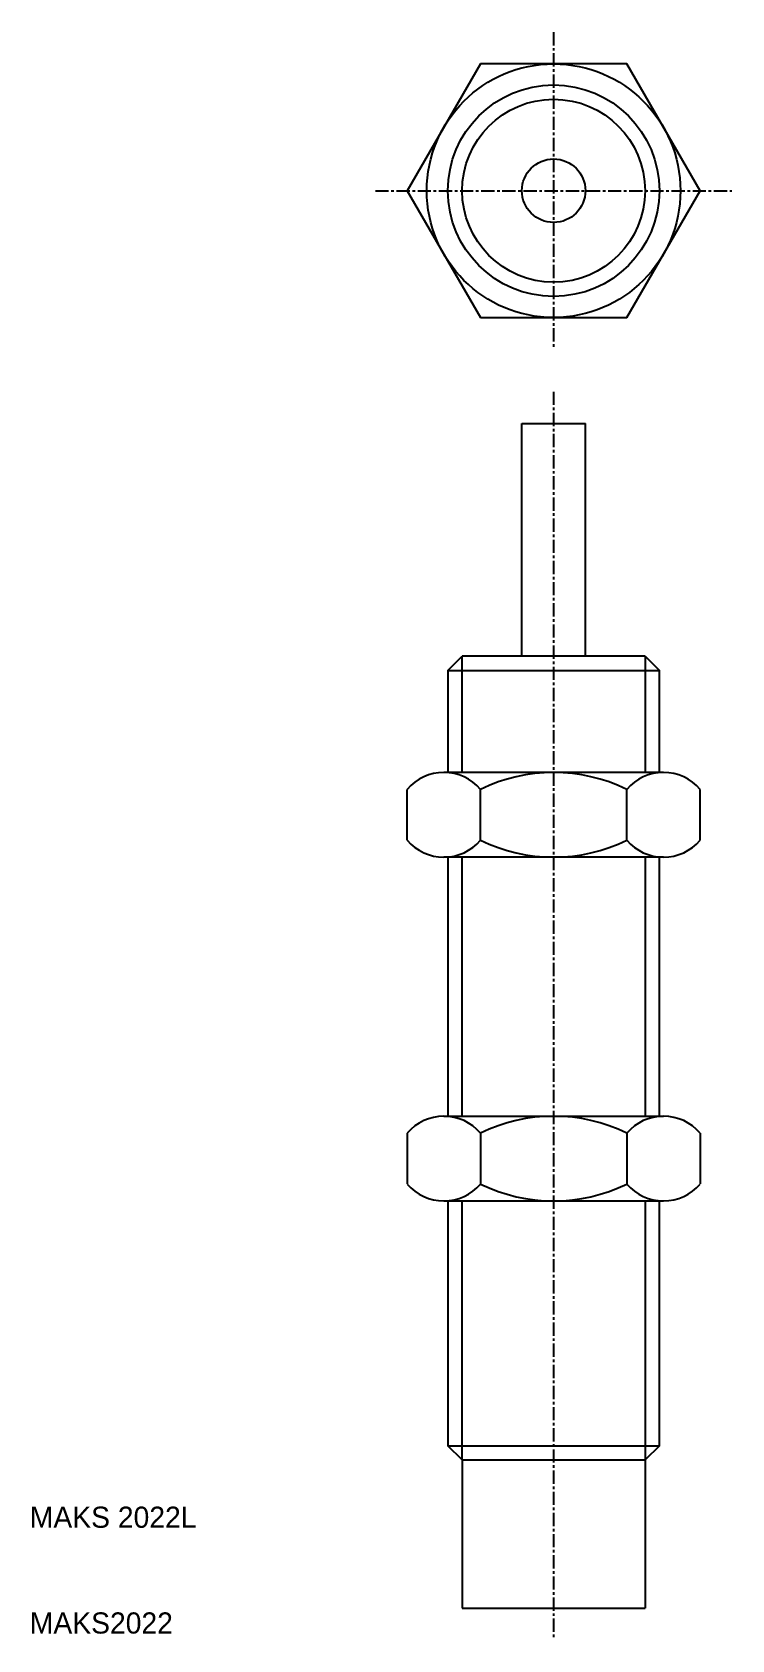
# Model space of a CAD drawing. Extents: x 10 to 76, y 9 to 161.
import ezdxf

# ---------------------------------------------------------------- set-up
doc = ezdxf.new("R2010")
doc.units = 0
doc.linetypes.add('CENTER', pattern=[2, 1.25, -0.25, 0.25, -0.25])
doc.layers.get('0').update_dxf_attribs({"linetype": 'CONTINUOUS'})
doc.layers.add('CENTER', color=1, linetype='CENTER')

msp = doc.modelspace()

# ---------------------------------------------------------------- linework, layer by layer
at = {"color": 7, "linetype": 'CONTINUOUS'}
for p, q in [((52.61, 158.4), (45.68, 146.41)), ((66.46, 158.4), (52.61, 158.4)), ((73.38, 146.41), (66.46, 158.4)), ((45.68, 146.41), (52.61, 134.41)), ((66.46, 134.41), (73.38, 146.41)), ((52.61, 134.41), (66.46, 134.41)), ((56.53, 102.41), (56.53, 124.41)), ((56.53, 124.41), (62.53, 124.41)), ((62.53, 102.41), (62.53, 124.41)), ((49.53, 101.05), (50.89, 102.41)), ((68.18, 102.41), (50.89, 102.41)), ((68.18, 102.41), (69.53, 101.05)), ((49.53, 101.05), (69.53, 101.05)), ((49.53, 101.05), (49.53, 91.41)), ((69.53, 91.41), (69.53, 101.05)), ((69.92, 91.41), (49.15, 91.41)), ((45.68, 85.01), (45.68, 89.81)), ((52.61, 85.01), (52.61, 89.81)), ((66.46, 85.01), (66.46, 89.81)), ((73.38, 85.01), (73.38, 89.81)), ((69.92, 83.41), (49.15, 83.41)), ((49.53, 83.41), (49.53, 58.91)), ((69.53, 58.91), (69.53, 83.41)), ((49.15, 58.91), (69.92, 58.91)), ((45.68, 57.31), (45.68, 52.51)), ((52.61, 57.31), (52.61, 52.51)), ((66.46, 57.31), (66.46, 52.51)), ((73.38, 57.31), (73.38, 52.51)), ((49.15, 50.91), (69.92, 50.91)), ((49.53, 50.91), (49.53, 27.76)), ((69.53, 27.76), (69.53, 50.91)), ((49.53, 27.76), (69.53, 27.76)), ((50.89, 26.41), (49.53, 27.76)), ((69.53, 27.76), (68.18, 26.41)), ((50.89, 26.41), (50.89, 12.41)), ((50.89, 26.41), (68.18, 26.41)), ((68.18, 26.41), (68.18, 12.41)), ((50.89, 12.41), (68.18, 12.41))]:
    msp.add_line(p, q, dxfattribs=at)
at = {"color": 3, "linetype": 'CONTINUOUS'}
for p, q in [((50.89, 91.41), (50.89, 102.41)), ((68.18, 102.41), (68.18, 91.41)), ((50.89, 58.91), (50.89, 83.41)), ((68.18, 83.41), (68.18, 58.91)), ((50.89, 26.41), (50.89, 50.91)), ((68.18, 50.91), (68.18, 26.41))]:
    msp.add_line(p, q, dxfattribs=at)
at = {"color": 7, "linetype": 'CONTINUOUS'}
for radius in [11.99, 10, 3]:
    msp.add_circle((59.53, 146.41), radius, dxfattribs=at)
at = {"color": 3, "linetype": 'CONTINUOUS'}
msp.add_circle((59.53, 146.41), 8.65, dxfattribs=at)
at = {"color": 7, "linetype": 'CONTINUOUS'}
for centre, radius, start, end in [((49.15, 86.86), 4.55, 90, 139.6027), ((49.15, 86.86), 4.55, 40.3973, 90), ((59.53, 75.62), 15.79, 63.9806, 116.0194), ((69.92, 86.86), 4.55, 90, 139.6027), ((69.92, 86.86), 4.55, 40.3973, 90), ((49.15, 87.95), 4.55, 220.3973, 270), ((49.15, 87.95), 4.55, 270, 319.6027), ((59.53, 99.19), 15.79, 243.9806, 296.0194), ((69.92, 87.95), 4.55, 220.3973, 270), ((69.92, 87.95), 4.55, 270, 319.6027), ((49.15, 54.36), 4.55, 90, 139.6027), ((49.15, 54.36), 4.55, 40.3973, 90), ((59.53, 43.12), 15.79, 63.9806, 116.0194), ((69.92, 54.36), 4.55, 90, 139.6027), ((69.92, 54.36), 4.55, 40.3973, 90), ((49.15, 55.45), 4.55, 220.3973, 270), ((49.15, 55.45), 4.55, 270, 319.6027), ((59.53, 66.69), 15.79, 243.9806, 296.0194), ((69.92, 55.45), 4.55, 220.3973, 270), ((69.92, 55.45), 4.55, 270, 319.6027)]:
    msp.add_arc(centre, radius, start, end, dxfattribs=at)
at = {"layer": 'CENTER', "color": 1, "linetype": 'CENTER'}
for p, q in [((59.53, 161.4), (59.53, 131.41)), ((42.68, 146.41), (76.38, 146.41)), ((59.53, 127.41), (59.53, 9.41))]:
    msp.add_line(p, q, dxfattribs=at)

# ---------------------------------------------------------------- texts
at = {"color": 7, "linetype": 'CONTINUOUS'}
for s, p in [('MAKS 2022L', (10, 20)), ('MAKS2022', (10, 10))]:
    msp.add_text(s, height=2, dxfattribs=at).set_placement(p)

doc.saveas('drawing.dxf')
